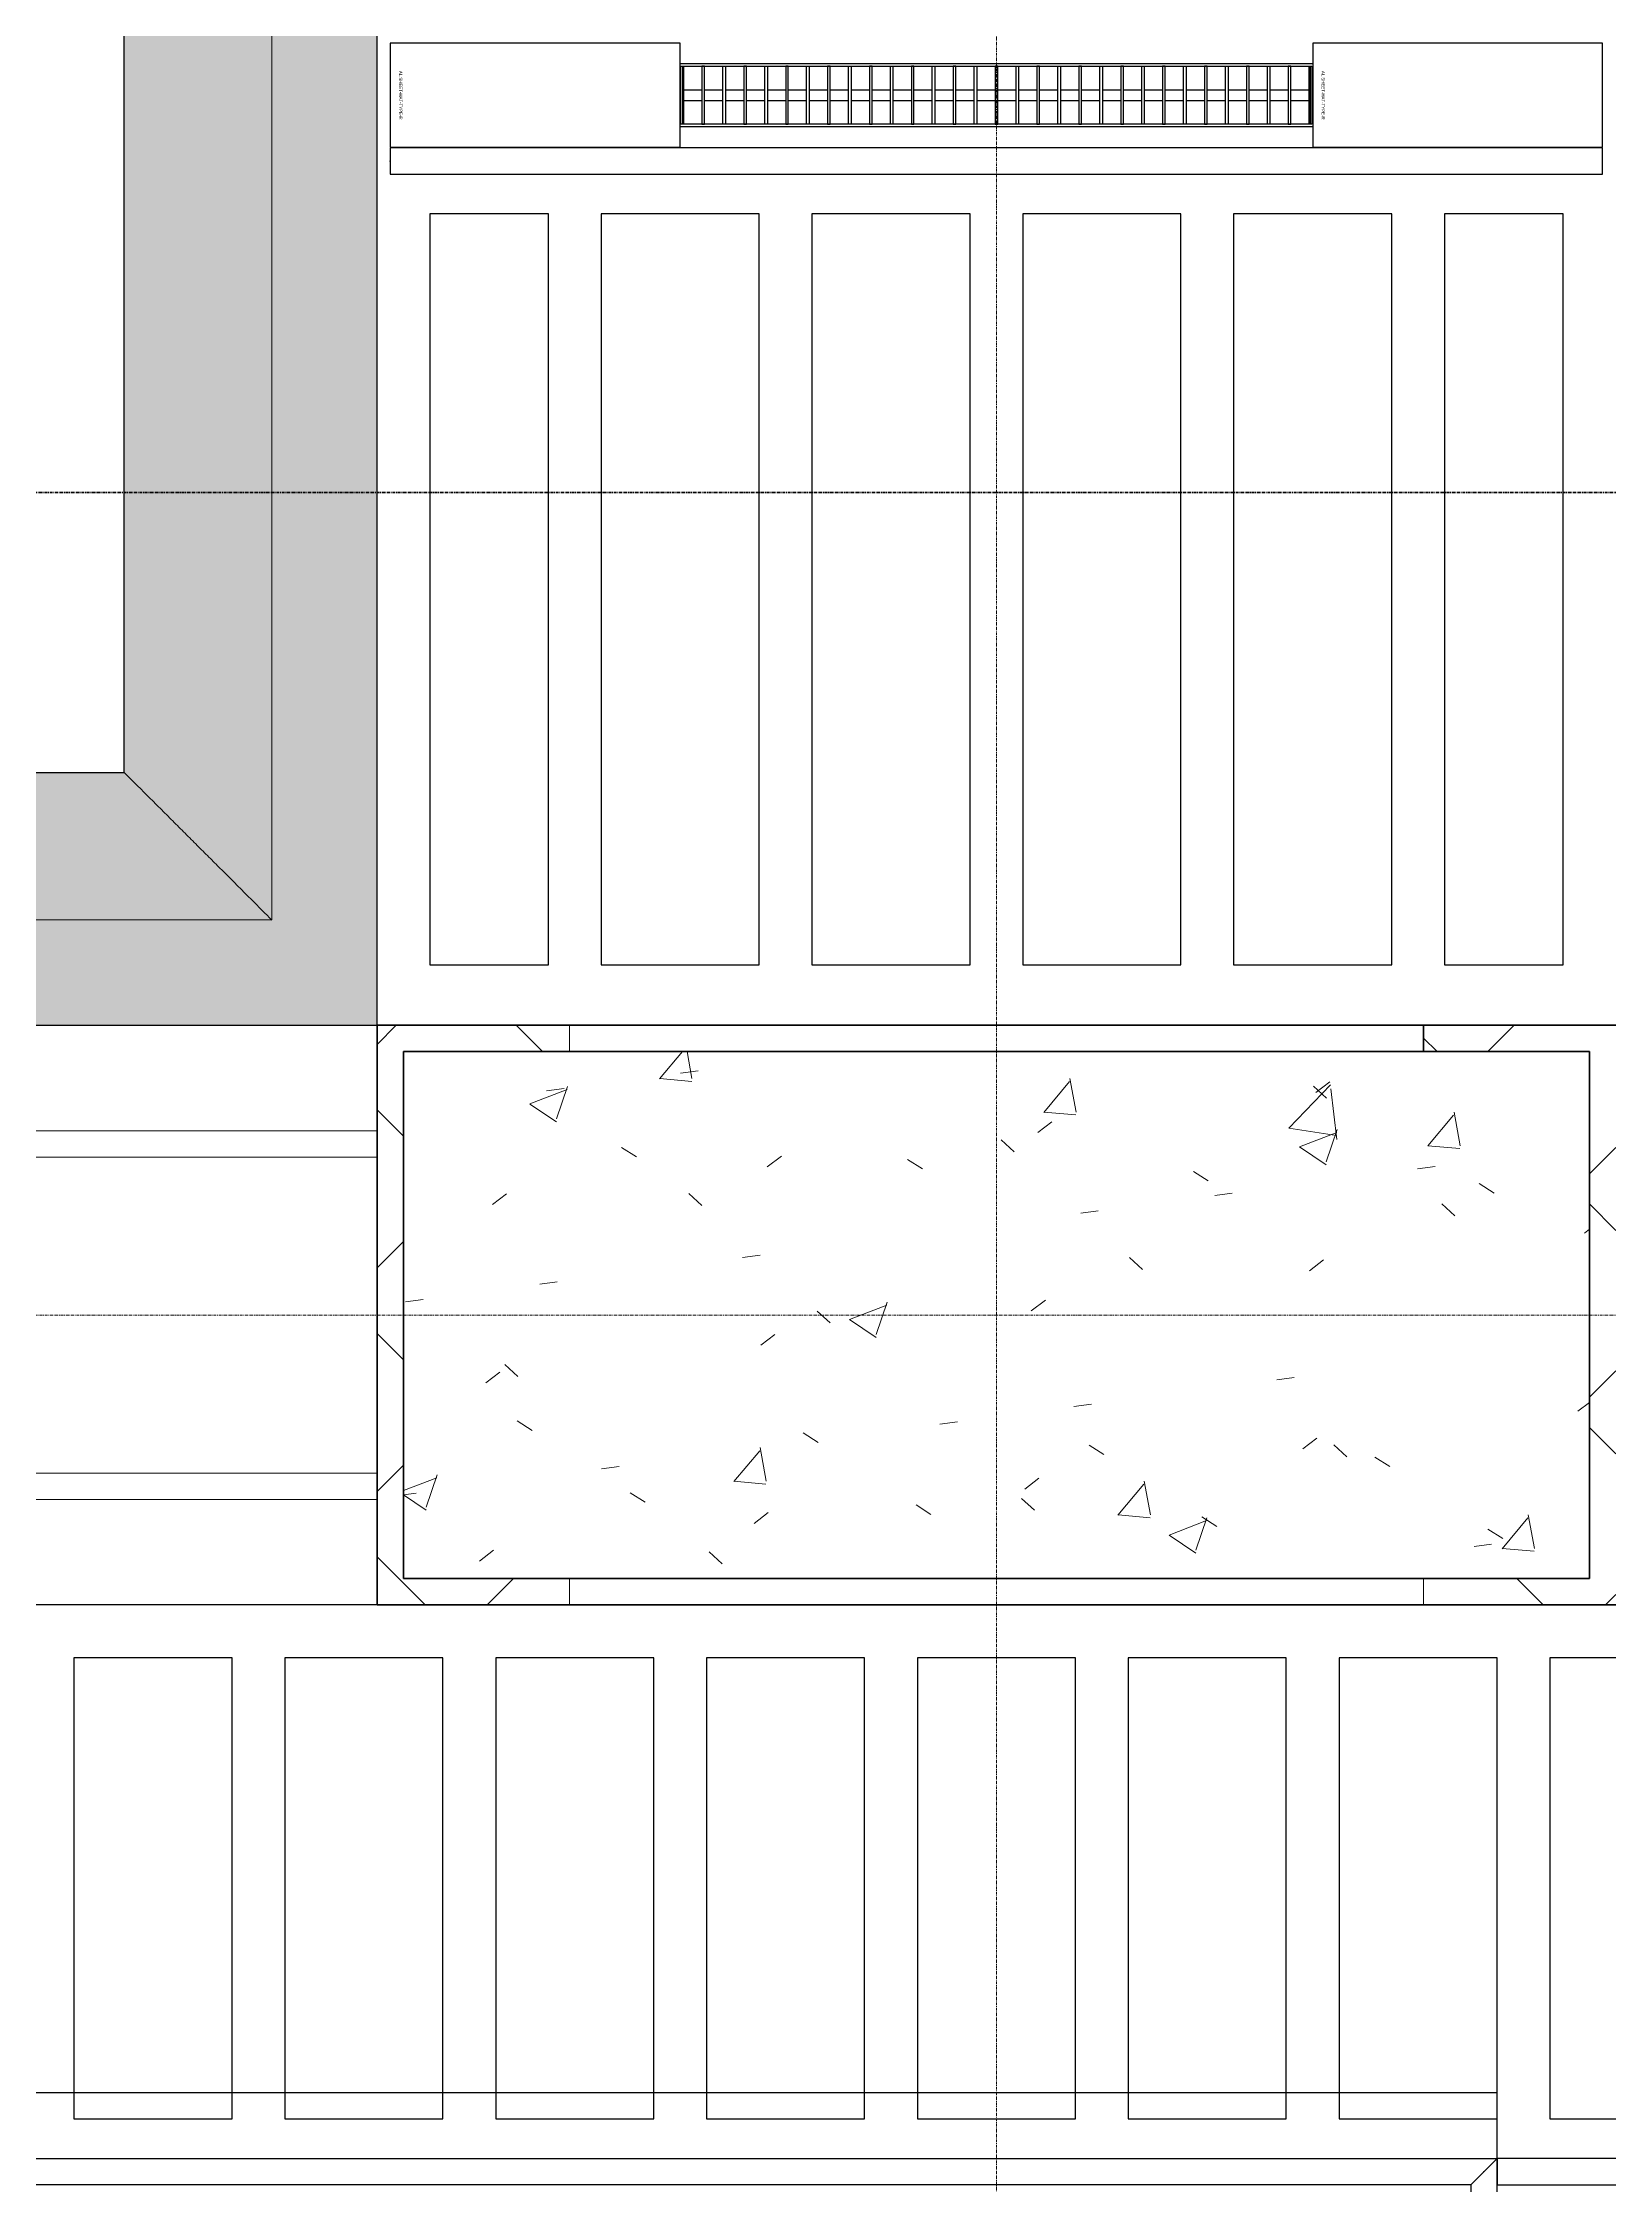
# Model space of a CAD drawing. Header units: millimetres. Extents: x -853432 to -773672, y -18171 to 22484.
# Drawn here: x -803491 to -800520, y 1928 to 5993 of the extents above; entities that cross this region are included whole.
import ezdxf
from ezdxf.enums import TextEntityAlignment as Align
from ezdxf.xclip import XClip

# ---------------------------------------------------------------- set-up
doc = ezdxf.new("R2010")
doc.units = ezdxf.units.MM
doc.header["$XCLIPFRAME"] = 0
doc.linetypes.add('DPA_Grid _ Level 100', pattern=[10, 5.5, -1.6, 1.3, -1.6])
for name, color, linetype in [('000 - WIPEOUT', 250, 'Continuous'), ('001 - ASCESSORIES', 251, 'Continuous'), ('A04_TUBE SERIES', 2, 'Continuous'), ('A11_ALU.SOLID SHEET', 2, 'Continuous')]:
    doc.layers.add(name, color=color, linetype=linetype)
for name, color, linetype, lineweight in [('A-COLS', 5, 'Continuous', 70), ('A-COLS-E', 1, 'Continuous', 35), ('A-GENM', 1, 'Continuous', 9), ('A-GLAZ-CURT', 2, 'Continuous', 9), ('A-WALL', 5, 'Continuous', 35), ('A-WALL-FNSH', 2, 'Continuous', 35), ('A-WALL-PATT', 1, 'Continuous', 35), ('G-ANNO-SECL', 3, 'Continuous', 9), ('S-GRID', 251, 'Continuous', 9), ('WALL-E', 2, 'Continuous', 35)]:
    doc.layers.add(name, color=color, linetype=linetype, lineweight=lineweight)
pattern_1 = [(45, (0, 0), (-212.13203, 212.13203), []), (135, (0, 0), (-212.13203, -212.13203), [])]

# ---------------------------------------------------------------- blocks, each defined once
blk = doc.blocks.new('Curved Concourse Ceiling2 - Curved Concourse Ceiling-12514824-4251-01 ENLARGED CONCOURSE LEVEL - REFLECTED CEILING PLAN - SHEET 2')
at = {"layer": 'A-GENM'}
h = blk.add_hatch(color=256, dxfattribs=at)
h.paths.add_polyline_path([(-802857.4, 4129), (-802857.3, 4129), (-802857.4, 9894), (-811907.3, 9893.8), (-811907.3, 4129), (-803042.9, 4129)])
h.paths.add_polyline_path([(-803057.3, 4329), (-811707.3, 4329), (-811707.3, 9694), (-803057.3, 9694), (-803057.3, 5081.3)])
for points in [[(-803057.3, 4329), (-803057.3, 9694), (-803337.3, 9414), (-803337.3, 4609), (-803095.8, 4367.5)], [(-803096.2, 4329), (-803057.3, 4329), (-803337.3, 4609), (-811427.3, 4609), (-811707.3, 4329), (-803149.5, 4329)]]:
    blk.add_hatch(color=256, dxfattribs=at).paths.add_polyline_path(points)
for p, q in [((-802857.3, 9894), (-802857.3, 4129)), ((-802857.3, 4129), (-802857.3, 9894)), ((-803057.3, 4329), (-803057.3, 9694)), ((-803057.3, 4329), (-803057.3, 9694)), ((-803337.3, 9414), (-803337.3, 4609)), ((-803337.3, 4609), (-803337.3, 9414)), ((-803337.3, 4609), (-811427.3, 4609)), ((-811427.3, 4609), (-803337.3, 4609)), ((-811707.3, 4329), (-803057.3, 4329)), ((-811707.3, 4329), (-803057.3, 4329)), ((-802857.3, 4129), (-811907.3, 4129)), ((-811907.3, 4129), (-802857.3, 4129))]:
    blk.add_line(p, q, dxfattribs=at)
blk.add_open_spline([(-803056.8, 4328.5), (-803069.2, 4340.9), (-803098.5, 4370.1), (-803137.5, 4409.2), (-803170.9, 4442.6), (-803193, 4464.7), (-803215.7, 4487.4), (-803239.1, 4510.8), (-803262.9, 4534.7), (-803295.4, 4567), (-803320.4, 4592), (-803337.3, 4609)], degree=3, knots=[0.5634623, 0.5634623, 0.5634623, 0.5634623, 0.6363636, 0.7272727, 0.7613636, 0.7954545, 0.8295455, 0.8636364, 0.8977273, 0.9318182, 1, 1, 1, 1], dxfattribs=at)
blk = doc.blocks.new('*U2464')
at = {"layer": 'S-GRID', "linetype": 'DPA_Grid _ Level 100'}
for p, q in [((34200, -21399.8), (34200, 17622.8)), ((57000, 0), (-16649.5, 0))]:
    blk.add_line(p, q, dxfattribs=at)
blk = doc.blocks.new('System Panel - DPA-AR_Metal Ceiling Rectangular Panel-V40-4251-01 ENLARGED CONCOURSE LEVEL - REFLECTED CEILING PLAN - SHEET 2')
at = {"layer": 'A-GLAZ-CURT'}
for p, q in [((-802857.4, 4129), (-804982.4, 4129)), ((-804982.4, 4129), (-804982.4, 3929)), ((-804982.4, 3929), (-804982.4, 4129)), ((-804982.4, 4129), (-802857.4, 4129)), ((-804982.4, 3929), (-802857.4, 3929)), ((-802857.4, 3929), (-804982.4, 3929))]:
    blk.add_line(p, q, dxfattribs=at)
blk = doc.blocks.new('System Panel - DPA-AR_Metal Ceiling Rectangular Panel-V41-4251-01 ENLARGED CONCOURSE LEVEL - REFLECTED CEILING PLAN - SHEET 2')
at = {"layer": 'A-GLAZ-CURT'}
for p, q in [((-802857.4, 3229), (-804982.4, 3229)), ((-804982.4, 3229), (-804982.4, 3029)), ((-804982.4, 3029), (-804982.4, 3229)), ((-804982.4, 3229), (-802857.4, 3229)), ((-804982.4, 3029), (-802857.4, 3029)), ((-802857.4, 3029), (-804982.4, 3029))]:
    blk.add_line(p, q, dxfattribs=at)
blk = doc.blocks.new('System Panel - DPA-AR_Metal Ceiling Rectangular Panel-V42-4251-01 ENLARGED CONCOURSE LEVEL - REFLECTED CEILING PLAN - SHEET 2')
at = {"layer": 'A-GLAZ-CURT'}
for p, q in [((-802857.4, 3879), (-804982.4, 3879)), ((-804982.4, 3879), (-804982.4, 3279)), ((-804982.4, 3279), (-804982.4, 3879)), ((-804982.4, 3879), (-802857.4, 3879)), ((-804982.4, 3279), (-802857.4, 3279)), ((-802857.4, 3279), (-804982.4, 3279))]:
    blk.add_line(p, q, dxfattribs=at)
blk = doc.blocks.new('*U634')
at = {"layer": 'A-GLAZ-CURT'}
for name in ['System Panel - DPA-AR_Metal Ceiling Rectangular Panel-V40-4251-01 ENLARGED CONCOURSE LEVEL - REFLECTED CEILING PLAN - SHEET 2', 'System Panel - DPA-AR_Metal Ceiling Rectangular Panel-V42-4251-01 ENLARGED CONCOURSE LEVEL - REFLECTED CEILING PLAN - SHEET 2', 'System Panel - DPA-AR_Metal Ceiling Rectangular Panel-V41-4251-01 ENLARGED CONCOURSE LEVEL - REFLECTED CEILING PLAN - SHEET 2']:
    blk.add_blockref(name, (835882.4, -3579), dxfattribs=at)
blk = doc.blocks.new('*U885')
at = {"layer": 'A11_ALU.SOLID SHEET', "color": 0}
blk.add_lwpolyline([(550, -98.8), (550, 98.8), (0, 98.8), (0, -98.8)], close=True, dxfattribs=at)
at = {"layer": 'Defpoints', "color": 250}
blk.add_point((0, 0), dxfattribs=at)
blk.add_text('AL.SHEET-HAT-TYPE-R', height=6, rotation=270, dxfattribs=at).set_placement((15, 0), align=Align.BOTTOM_CENTER)
blk = doc.blocks.new('*U870')
at = {"color": 1}
blk.add_wipeout([(600, -60), (-600, -60), (-600, 60), (600, 60)], dxfattribs=at).dxf.layer = '000 - WIPEOUT'
at = {"layer": '001 - ASCESSORIES', "color": 0}
blk.add_lwpolyline([(600, -60), (-600, -60), (-600, 60), (600, 60)], close=True, dxfattribs=at)
at = {"layer": '001 - ASCESSORIES'}
for points in [[(-593.5, -55), (-598.5, -55), (-598.5, 55), (-593.5, 55)], [(595, -55), (-595, -55), (-595, 55), (595, 55)], [(-558.8, -55), (-553.8, -55), (-553.8, 55), (-558.8, 55)], [(-514, -55), (-519, -55), (-519, 55), (-514, 55)], [(-479.3, -55), (-474.3, -55), (-474.3, 55), (-479.3, 55)], [(-434.6, -55), (-439.6, -55), (-439.6, 55), (-434.6, 55)], [(-399.8, -55), (-394.8, -55), (-394.8, 55), (-399.8, 55)], [(-355.1, -55), (-360.1, -55), (-360.1, 55), (-355.1, 55)], [(-320.4, -55), (-315.4, -55), (-315.4, 55), (-320.4, 55)], [(-275.6, -55), (-280.6, -55), (-280.6, 55), (-275.6, 55)], [(-240.9, -55), (-235.9, -55), (-235.9, 55), (-240.9, 55)], [(-196.2, -55), (-201.2, -55), (-201.2, 55), (-196.2, 55)], [(-161.4, -55), (-156.4, -55), (-156.4, 55), (-161.4, 55)], [(-116.7, -55), (-121.7, -55), (-121.7, 55), (-116.7, 55)], [(-82, -55), (-77, -55), (-77, 55), (-82, 55)], [(-37.2, -55), (-42.2, -55), (-42.2, 55), (-37.2, 55)], [(-2.5, -55), (2.5, -55), (2.5, 55), (-2.5, 55)], [(42.2, -55), (37.2, -55), (37.2, 55), (42.2, 55)], [(77, -55), (82, -55), (82, 55), (77, 55)], [(121.7, -55), (116.7, -55), (116.7, 55), (121.7, 55)], [(156.4, -55), (161.4, -55), (161.4, 55), (156.4, 55)], [(201.2, -55), (196.2, -55), (196.2, 55), (201.2, 55)], [(235.9, -55), (240.9, -55), (240.9, 55), (235.9, 55)], [(280.6, -55), (275.6, -55), (275.6, 55), (280.6, 55)], [(315.4, -55), (320.4, -55), (320.4, 55), (315.4, 55)], [(360.1, -55), (355.1, -55), (355.1, 55), (360.1, 55)], [(394.8, -55), (399.8, -55), (399.8, 55), (394.8, 55)], [(439.6, -55), (434.6, -55), (434.6, 55), (439.6, 55)], [(474.3, -55), (479.3, -55), (479.3, 55), (474.3, 55)], [(519, -55), (514, -55), (514, 55), (519, 55)], [(553.8, -55), (558.8, -55), (558.8, 55), (553.8, 55)], [(598.5, -55), (593.5, -55), (593.5, 55), (598.5, 55)]]:
    blk.add_lwpolyline(points, close=True, dxfattribs=at)
for points in [[(-593.5, 10), (-558.8, 10)], [(-553.8, 10), (-519, 10)], [(-514, 10), (-479.3, 10)], [(-474.3, 10), (-439.6, 10)], [(-434.6, 10), (-399.8, 10)], [(-394.8, 10), (-360.1, 10)], [(-355.1, 10), (-320.4, 10)], [(-315.4, 10), (-280.6, 10)], [(-275.6, 10), (-240.9, 10)], [(-235.9, 10), (-201.2, 10)], [(-196.2, 10), (-161.4, 10)], [(-156.4, 10), (-121.7, 10)], [(-116.7, 10), (-82, 10)], [(-77, 10), (-42.2, 10)], [(-37.2, 10), (-2.5, 10)], [(2.5, 10), (37.2, 10)], [(42.2, 10), (77, 10)], [(82, 10), (116.7, 10)], [(121.7, 10), (156.4, 10)], [(161.4, 10), (196.2, 10)], [(201.2, 10), (235.9, 10)], [(240.9, 10), (275.6, 10)], [(280.6, 10), (315.4, 10)], [(320.4, 10), (355.1, 10)], [(360.1, 10), (394.8, 10)], [(399.8, 10), (434.6, 10)], [(439.6, 10), (474.3, 10)], [(479.3, 10), (514, 10)], [(519, 10), (553.8, 10)], [(558.8, 10), (593.5, 10)], [(-593.5, -10), (-558.8, -10)], [(-553.8, -10), (-519, -10)], [(-514, -10), (-479.3, -10)], [(-474.3, -10), (-439.6, -10)], [(-434.6, -10), (-399.8, -10)], [(-394.8, -10), (-360.1, -10)], [(-355.1, -10), (-320.4, -10)], [(-315.4, -10), (-280.6, -10)], [(-275.6, -10), (-240.9, -10)], [(-235.9, -10), (-201.2, -10)], [(-196.2, -10), (-161.4, -10)], [(-156.4, -10), (-121.7, -10)], [(-116.7, -10), (-82, -10)], [(-77, -10), (-42.2, -10)], [(-37.2, -10), (-2.5, -10)], [(2.5, -10), (37.2, -10)], [(42.2, -10), (77, -10)], [(82, -10), (116.7, -10)], [(121.7, -10), (156.4, -10)], [(161.4, -10), (196.2, -10)], [(201.2, -10), (235.9, -10)], [(240.9, -10), (275.6, -10)], [(280.6, -10), (315.4, -10)], [(320.4, -10), (355.1, -10)], [(360.1, -10), (394.8, -10)], [(399.8, -10), (434.6, -10)], [(439.6, -10), (474.3, -10)], [(479.3, -10), (514, -10)], [(519, -10), (553.8, -10)], [(558.8, -10), (593.5, -10)]]:
    blk.add_lwpolyline(points, dxfattribs=at)
blk = doc.blocks.new('*U886')
blk.add_attdef('EXTR.OVL-LENGTH_', (-25, -59.1), '', height=5)
blk.add_wipeout([(-25, 0), (25, 0), (25, 2300), (-25, 2300)]).dxf.layer = '000 - WIPEOUT'
blk.add_point((0, 0))
at = {"layer": 'A04_TUBE SERIES', "color": 0}
blk.add_lwpolyline([(-25, 0), (25, 0), (25, 2300), (-25, 2300)], close=True, dxfattribs=at)
blk = doc.blocks.new('*U903')
blk.add_attdef('EXTR.OVL-LENGTH_', (-25, -59.1), '', height=5)
blk.add_wipeout([(-25, 0), (25, 0), (25, 9301.5), (-25, 9301.5)]).dxf.layer = '000 - WIPEOUT'
blk.add_point((0, 0))
at = {"layer": 'A04_TUBE SERIES', "color": 0}
blk.add_lwpolyline([(-25, 0), (25, 0), (25, 9301.5), (-25, 9301.5)], close=True, dxfattribs=at)
blk = doc.blocks.new('*U1022')
for points in [[(0, 0), (9050, 0), (9050, 5765), (0, 5765)], [(480, 480), (8570, 480), (8570, 5285), (480, 5285)]]:
    blk.add_lwpolyline(points, close=True)
blk = doc.blocks.new('*U1051')
at = {"color": 3}
for points in [[(-437.5, -1850), (437.5, -1850), (437.5, -2150), (-437.5, -2150)], [(-437.5, -2250), (437.5, -2250), (437.5, -2550), (-437.5, -2550)], [(-437.5, -2650), (437.5, -2650), (437.5, -2950), (-437.5, -2950)], [(-437.5, -3050), (437.5, -3050), (437.5, -3350), (-437.5, -3350)], [(-437.5, -3450), (437.5, -3450), (437.5, -3750), (-437.5, -3750)], [(-437.5, -3850), (437.5, -3850), (437.5, -4150), (-437.5, -4150)], [(-437.5, -4250), (437.5, -4250), (437.5, -4550), (-437.5, -4550)], [(-437.5, -4650), (437.5, -4650), (437.5, -4950), (-437.5, -4950)]]:
    blk.add_wipeout(points, dxfattribs=at).dxf.layer = '000 - WIPEOUT'
at = {"layer": 'A11_ALU.SOLID SHEET', "color": 0, "linetype": 'ByBlock'}
for points in [[(-437.5, -2150), (437.5, -2150), (437.5, -1850), (-437.5, -1850)], [(-437.5, -2550), (437.5, -2550), (437.5, -2250), (-437.5, -2250)], [(-437.5, -2950), (437.5, -2950), (437.5, -2650), (-437.5, -2650)], [(-437.5, -3350), (437.5, -3350), (437.5, -3050), (-437.5, -3050)], [(-437.5, -3750), (437.5, -3750), (437.5, -3450), (-437.5, -3450)], [(-437.5, -4150), (437.5, -4150), (437.5, -3850), (-437.5, -3850)], [(-437.5, -4550), (437.5, -4550), (437.5, -4250), (-437.5, -4250)], [(-437.5, -4950), (437.5, -4950), (437.5, -4650), (-437.5, -4650)]]:
    blk.add_lwpolyline(points, close=True, dxfattribs=at)
blk = doc.blocks.new('*U1057')
at = {"color": 3}
for points in [[(-712.5, 750), (712.5, 750), (712.5, 450), (-712.5, 450)], [(-712.5, 350), (712.5, 350), (712.5, 50), (-712.5, 50)], [(-712.5, -50), (712.5, -50), (712.5, -350), (-712.5, -350)], [(-712.5, -450), (712.5, -450), (712.5, -750), (-712.5, -750)]]:
    blk.add_wipeout(points, dxfattribs=at).dxf.layer = '000 - WIPEOUT'
at = {"layer": 'A11_ALU.SOLID SHEET', "color": 0, "linetype": 'ByBlock'}
for points in [[(-712.5, 450), (712.5, 450), (712.5, 750), (-712.5, 750)], [(-712.5, 50), (712.5, 50), (712.5, 350), (-712.5, 350)], [(-712.5, -350), (712.5, -350), (712.5, -50), (-712.5, -50)], [(-712.5, -750), (712.5, -750), (712.5, -450), (-712.5, -450)]]:
    blk.add_lwpolyline(points, close=True, dxfattribs=at)
blk = doc.blocks.new('*U1060')
at = {"layer": 'Defpoints'}
blk.add_point((0, 0), dxfattribs=at)
blk.add_wipeout([(712.5, 250), (712.5, 475), (-712.5, 475), (-712.5, 250)]).dxf.layer = '000 - WIPEOUT'
at = {"layer": 'A11_ALU.SOLID SHEET', "color": 0}
blk.add_lwpolyline([(712.5, 250), (712.5, 475), (-712.5, 475), (-712.5, 250)], close=True, dxfattribs=at)
at = {"layer": 'Defpoints'}
blk.add_point((0, 400), dxfattribs=at)
blk = doc.blocks.new('*U1061')
at = {"layer": 'Defpoints'}
blk.add_point((0, 0), dxfattribs=at)
blk.add_wipeout([(712.5, 250), (712.5, 475), (-712.5, 475), (-712.5, 250)]).dxf.layer = '000 - WIPEOUT'
at = {"layer": 'A11_ALU.SOLID SHEET', "color": 0}
blk.add_lwpolyline([(712.5, 250), (712.5, 475), (-712.5, 475), (-712.5, 250)], close=True, dxfattribs=at)
at = {"layer": 'Defpoints'}
blk.add_point((0, 400), dxfattribs=at)
blk = doc.blocks.new('*U1213')
for points in [[(-4139.5, 6315), (-75674.9, 6315), (-75674.9, 550), (-4139.5, 550)], [(22690, -750), (19166.4, -750), (19116.4, -700), (18966.4, -550), (-101025.4, -550), (-101025.4, -6705), (-96300, -6705), (-96300, -7350), (-94497.6, -7350), (17250, -7350), (17250, -6850), (18300, -6850), (22690, -6850)]]:
    blk.add_lwpolyline(points, close=True)
for name, p in [('*U1022', (-67224.9, 550)), ('*U885', (-58150, 2315)), ('*U885', (-56400, 2315))]:
    blk.add_blockref(name, p)
blk.add_blockref('*U870', (-57000, 2315))
at = {"layer": 'A04_TUBE SERIES', "color": 0, "linetype": 'ByBlock', "rotation": 270}
for name, p in [('*U886', (-58150, 2190)), ('*U903', (-56050, -1625.5))]:
    blk.add_blockref(name, p, dxfattribs=at)
at = {"layer": 'A11_ALU.SOLID SHEET', "color": 0, "linetype": 'ByBlock', "rotation": 90}
for name, p in [('*U1057', (-57000, 1377.5)), ('*U1051', (-60600, -1088))]:
    blk.add_blockref(name, p, dxfattribs=at)
blk.add_lwpolyline([(-69547, -6425.5), (-56050, -6425.5), (-56050, -1475.8), (-69547, -1475.8)], close=True)
at = {"layer": 'A11_ALU.SOLID SHEET', "color": 0, "linetype": 'ByBlock'}
for name, p, rotation in [('*U1060', (-57600, 1377.5), 90), ('*U1061', (-56400, 1377.5), 270)]:
    blk.add_blockref(name, p, dxfattribs=dict(at, rotation=rotation))
blk = doc.blocks.new('*U919')
blk.add_attdef('EXTR.OVL-LENGTH_', (-25, -59.1), '', height=5)
blk.add_wipeout([(-25, -25), (25, 25), (25, 13422), (-25, 13472)]).dxf.layer = '000 - WIPEOUT'
blk.add_point((0, 0))
at = {"layer": 'A04_TUBE SERIES', "color": 0}
blk.add_lwpolyline([(-25, -25), (25, 25), (25, 13422), (-25, 13472)], close=True, dxfattribs=at)
blk = doc.blocks.new('*U924')
blk.add_attdef('EXTR.OVL-LENGTH_', (-25, -59.1), '', height=5)
blk.add_wipeout([(-25, 0), (25, 0), (25, 4675), (-25, 4625)]).dxf.layer = '000 - WIPEOUT'
at = {"layer": 'A04_TUBE SERIES', "color": 0}
blk.add_lwpolyline([(-25, 0), (25, 0), (25, 4675), (-25, 4625)], close=True, dxfattribs=at)
blk = doc.blocks.new('A$Ce4e27ef8')
at = {"layer": 'A04_TUBE SERIES', "color": 2, "xscale": -1, "rotation": 90}
blk.add_blockref('*U919', (13472, 4675), dxfattribs=at)
at = {"layer": 'A04_TUBE SERIES', "color": 2}
blk.add_blockref('*U924', (13472, 25), dxfattribs=at)
blk = doc.blocks.new('*U1212')
at = {"layer": 'A11_ALU.SOLID SHEET'}
blk.add_blockref('A$Ce4e27ef8', (-69547, -6300.5), dxfattribs=at)

msp = doc.modelspace()

# ---------------------------------------------------------------- block references
at = {"layer": 'A11_ALU.SOLID SHEET'}
ref = msp.add_blockref('*U1213', (-744682.4, 3579), dxfattribs=at)
XClip(ref).set_block_clipping_path([(-104690.1238047112, -9620.0029952966), (-34092.6543255156, 14392.9971737705)])

# ---------------------------------------------------------------- next in the draw order: block references
ref = msp.add_blockref('*U1212', (-744682.4, 3579))
XClip(ref).set_block_clipping_path([(-104690.1238047112, -9620.0029952966), (-34092.6543255156, 14392.9971737705)])

# ---------------------------------------------------------------- next in the draw order: hatches: boundary and pattern name
at = {"layer": 'A-COLS-E', "lineweight": 9}
h = msp.add_hatch(dxfattribs=at)
h.set_pattern_fill('FP_1', color=256, style=0, pattern_type=2)
h.set_pattern_definition([(50, (0, 0), (728.7365, -63.75582), [76.2, -838.2]), (355, (0, 0), (-140.9716, 764.2276), [60.96, -670.56]), (100.451, (60.7, -5.3), (587.77, 700.46675), [64.76, -712.36]), (46.184, (0, 203.2), (1084.3162, -168.171), [114.3, -1257.3]), (96.636, (90.4, 189.2), (949.6099, 989.7098), [97.14, -1068.54]), (351.184, (0, 203.2), (949.6206, 989.7012), [91.44, -1005.84]), (21, (101.6, 152.4), (606.45787, -409.06057), [76.2, -838.2]), (326, (101.6, 152.4), (247.20834, 736.7529), [60.96, -670.56]), (71.451, (152.14, 118.3), (853.66825, 327.6855), [64.76, -712.36]), (37.5, (0, 0), (12.35469, 338.22012), [33.528, -628.904, 33.528, -647.192, -673.1]), (37.5, (0, 0), (12.35469, 338.22012), [-1343.152, 33.528, -639.572]), (7.5, (0, 0), (267.27887, 400.72213), [33.528, -354.584, 33.528, -613.664, -256.54]), (7.5, (0, 0), (267.27887, 400.72213), [-1035.304, 33.528, -223.012]), (327.5, (-226.57, 0), (542.36333, -22.91534), [33.528, -220.472, 33.528, -758.952, -1051.56]), (327.5, (-226.57, 0), (542.36333, -22.91534), [-1046.48, 33.528, -1018.032]), (317.5, (-328.17, 0), (592.51696, 101.7071), [33.528, -296.672, 33.528, -492.76, -746.76]), (317.5, (-328.17, 0), (592.51696, 101.7071), [-856.488, 33.528, -713.232])])
h.paths.add_polyline_path([(-800557.4, 3079), (-800557.4, 4079), (-802807.4, 4079), (-802807.4, 3079), (-800836.7, 3079)])
at = {"layer": 'A-WALL-PATT', "lineweight": 9}
h = msp.add_hatch(dxfattribs=at)
h.set_pattern_fill('FP_4', color=256, style=0, pattern_type=2)
h.set_pattern_definition(pattern_1)
h.paths.add_polyline_path([(-802857.4, 3029), (-802807.4, 3029), (-802807.4, 4129), (-802857.4, 4129), (-802857.4, 3752.5)])
h = msp.add_hatch(dxfattribs=at)
h.set_pattern_fill('FP_4', color=256, style=0, pattern_type=2)
h.set_pattern_definition(pattern_1)
h.paths.add_polyline_path([(-800872.3, 4079), (-800557.4, 4079), (-800557.4, 4129), (-800872.3, 4129)])
h.paths.add_polyline_path([(-802492.4, 4079), (-802492.4, 4129), (-802807.4, 4129), (-802807.4, 4079)])
h = msp.add_hatch(dxfattribs=at)
h.set_pattern_fill('FP_4', color=256, style=0, pattern_type=2)
h.set_pattern_definition(pattern_1)
h.paths.add_polyline_path([(-800557.4, 3079), (-800507.4, 3079), (-800507.4, 4129), (-800557.4, 4129), (-800557.4, 3752.5)])
h = msp.add_hatch(dxfattribs=at)
h.set_pattern_fill('FP_4', color=256, style=0, pattern_type=2)
h.set_pattern_definition(pattern_1)
h.paths.add_polyline_path([(-800872.3, 3029), (-800507.4, 3029), (-800507.4, 3079), (-800872.3, 3079)])
h.paths.add_polyline_path([(-802492.4, 3029), (-802492.4, 3079), (-802807.4, 3079), (-802807.4, 3029)])

# ---------------------------------------------------------------- next in the draw order: linework, layer by layer
at = {"layer": 'A-COLS'}
for p, q in [((-802807.4, 3079), (-802807.4, 4079)), ((-802807.4, 4079), (-800557.4, 4079)), ((-800557.4, 4079), (-800557.4, 3079)), ((-800557.4, 3079), (-802807.4, 3079))]:
    msp.add_line(p, q, dxfattribs=at)
at = {"layer": 'A-WALL', "lineweight": 9}
for p, q in [((-802492.4, 4129), (-802492.4, 4079)), ((-802492.4, 4079), (-802492.4, 4129)), ((-802492.4, 3079), (-802492.4, 3029)), ((-802492.4, 3029), (-802492.4, 3079)), ((-800872.3, 3029), (-800872.3, 3079)), ((-800872.3, 3079), (-800872.3, 3029))]:
    msp.add_line(p, q, dxfattribs=at)
at = {"layer": 'A-WALL-FNSH', "color": 250}
for p, q in [((-802857.4, 3029), (-802857.4, 4129)), ((-802857.4, 4129), (-802807.4, 4129)), ((-802807.4, 4129), (-802492.4, 4129)), ((-802492.4, 4129), (-800872.3, 4129)), ((-800872.3, 4129), (-800557.4, 4129)), ((-800872.3, 4079), (-800872.3, 4129)), ((-800872.3, 4129), (-800872.3, 4079)), ((-800557.4, 4129), (-800507.4, 4129)), ((-802807.4, 4079), (-802807.4, 3079)), ((-802492.4, 4079), (-802807.4, 4079)), ((-800872.3, 4079), (-802492.4, 4079)), ((-800557.4, 4079), (-800872.3, 4079)), ((-800557.4, 3079), (-800557.4, 4079)), ((-802807.4, 3079), (-802492.4, 3079)), ((-802492.4, 3079), (-800872.3, 3079)), ((-800872.3, 3079), (-800557.4, 3079)), ((-802807.4, 3029), (-802857.4, 3029)), ((-802492.4, 3029), (-802807.4, 3029)), ((-800872.3, 3029), (-802492.4, 3029)), ((-800507.4, 3029), (-800872.3, 3029))]:
    msp.add_line(p, q, dxfattribs=at)
at = {"layer": 'G-ANNO-SECL', "linetype": 'DPA_Grid _ Level 100', "lineweight": 50}
msp.add_line((-851328.4, 5139.9), (-777536.2, 5139.9), dxfattribs=at)
at = {"layer": 'WALL-E'}
for p, q in [((-800872.3, 4129), (-802492.4, 4129)), ((-800872.3, 4079), (-800872.3, 4129)), ((-802492.4, 4079), (-800872.3, 4079)), ((-800872.3, 3079), (-802492.4, 3079)), ((-802492.4, 3029), (-800872.3, 3029))]:
    msp.add_line(p, q, dxfattribs=at)

# ---------------------------------------------------------------- next in the draw order: block references
for name in ['*U2464', '*U634']:
    msp.add_blockref(name, (-835882.4, 3579))
at = {"layer": 'A-GENM'}
msp.add_blockref('Curved Concourse Ceiling2 - Curved Concourse Ceiling-12514824-4251-01 ENLARGED CONCOURSE LEVEL - REFLECTED CEILING PLAN - SHEET 2', (0, 0), dxfattribs=at)

doc.saveas('drawing.dxf')
